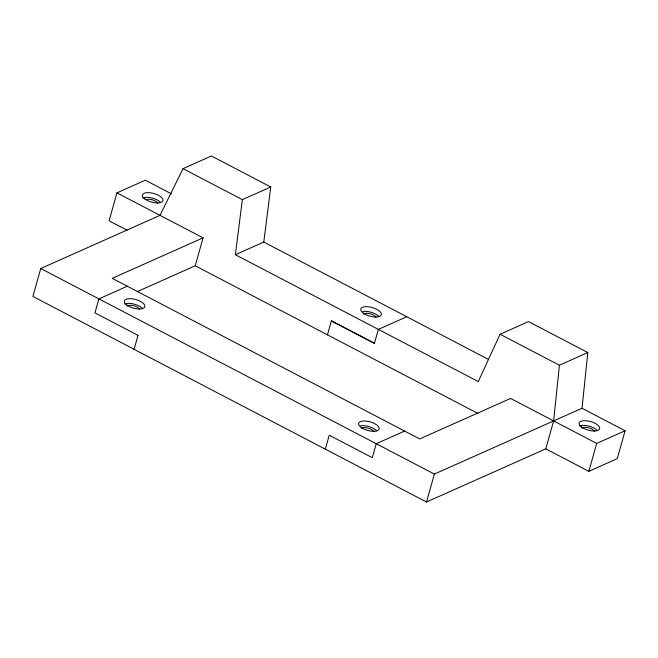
<?xml version="1.0" encoding="UTF-8"?>
<svg xmlns="http://www.w3.org/2000/svg" width="658" height="658" viewBox="0 0 658 658"><rect width="100%" height="100%" fill="white"/><g stroke="black" fill="none" stroke-linecap="round" stroke-linejoin="round"><path stroke-width="0.99" d="M426.524 502.005L434.37 474.073L582.034 408.264L587.808 352.565L559.415 365.223L553.633 420.923L545.786 448.846L426.524 502.005L134.092 349.324L138.032 335.317M235.383 254.704L242.35 199.629L270.751 186.979L263.784 242.054L235.383 254.704L478.267 381.574L500.08 334.248L528.481 321.589L587.808 352.565M270.751 186.979L211.415 155.995L183.023 168.654L160.017 215.355L40.747 268.513L32.9 296.437L134.109 349.283M171.368 193.806L145.344 180.218L116.951 192.876L109.096 220.8L127.043 230.168M137.152 291.659L195.237 265.774L203.083 237.842L116.951 192.876M327.437 334.848L331.377 320.833L374.443 343.32M325.315 449.159L329.239 435.201L372.305 457.68L376.228 443.722L404.629 431.064M545.786 448.846L588.852 471.334L596.707 443.41L625.1 430.751L582.034 408.264M625.1 430.751L617.253 458.675L588.852 471.334M203.083 237.842L112.214 278.342L419.697 438.935L510.567 398.435L596.707 443.41M127.29 286.214L98.881 298.913L94.949 312.879L138.016 335.366M406.751 316.753L378.35 329.403L374.427 343.369L331.361 320.882M183.023 168.654L242.35 199.629M500.08 334.248L559.415 365.223M263.784 242.054L488.499 359.433M195.237 265.774L478.193 413.561M40.747 268.513L434.37 474.073M579.476 425.981A10.643 4.45 15.7 0 1 597.308 430.571M581.943 428.185A6.654 2.78 15.7 0 1 588.441 427.716A6.654 2.78 15.7 0 1 594.38 431.36M360.732 425.808A10.643 4.45 15.7 0 1 376.812 430.858M124.691 303.988A10.643 4.45 15.7 0 1 142.523 308.544M361.464 428.498A6.654 2.78 15.7 0 1 367.97 428.029A6.654 2.78 15.7 0 1 373.9 431.673M127.183 306.176A6.654 2.78 15.7 0 1 133.681 305.707A6.654 2.78 15.7 0 1 139.619 309.35M142.737 197.959A10.643 4.45 15.7 0 1 160.577 202.475M363.594 314.187A6.654 2.78 15.7 0 1 370.092 313.718A6.654 2.78 15.7 0 1 376.022 317.362M145.986 199.629A6.654 2.78 15.7 0 1 152.59 199.909A6.654 2.78 15.7 0 1 157.69 203.314M362.862 311.489A10.643 4.45 15.7 0 1 378.934 316.547M581.623 427.091A10.643 4.45 15.7 0 0 599.142 429.542A10.643 4.45 15.7 0 0 587.339 420.873A10.643 4.45 15.7 0 0 581.623 427.091M361.176 427.429A10.643 4.45 15.7 0 0 378.687 429.839A10.643 4.45 15.7 0 0 366.819 421.178A10.643 4.45 15.7 0 0 361.176 427.429M126.895 305.106A10.643 4.45 15.7 0 0 144.398 307.516A10.643 4.45 15.7 0 0 132.538 298.864A10.643 4.45 15.7 0 0 126.895 305.106M144.999 199.094A10.643 4.45 15.7 0 0 162.485 201.463A10.643 4.45 15.7 0 0 150.559 192.81A10.643 4.45 15.7 0 0 144.999 199.094M363.306 313.118A10.643 4.45 15.7 0 0 380.809 315.527A10.643 4.45 15.7 0 0 368.941 306.867A10.643 4.45 15.7 0 0 363.306 313.118"/></g></svg>
